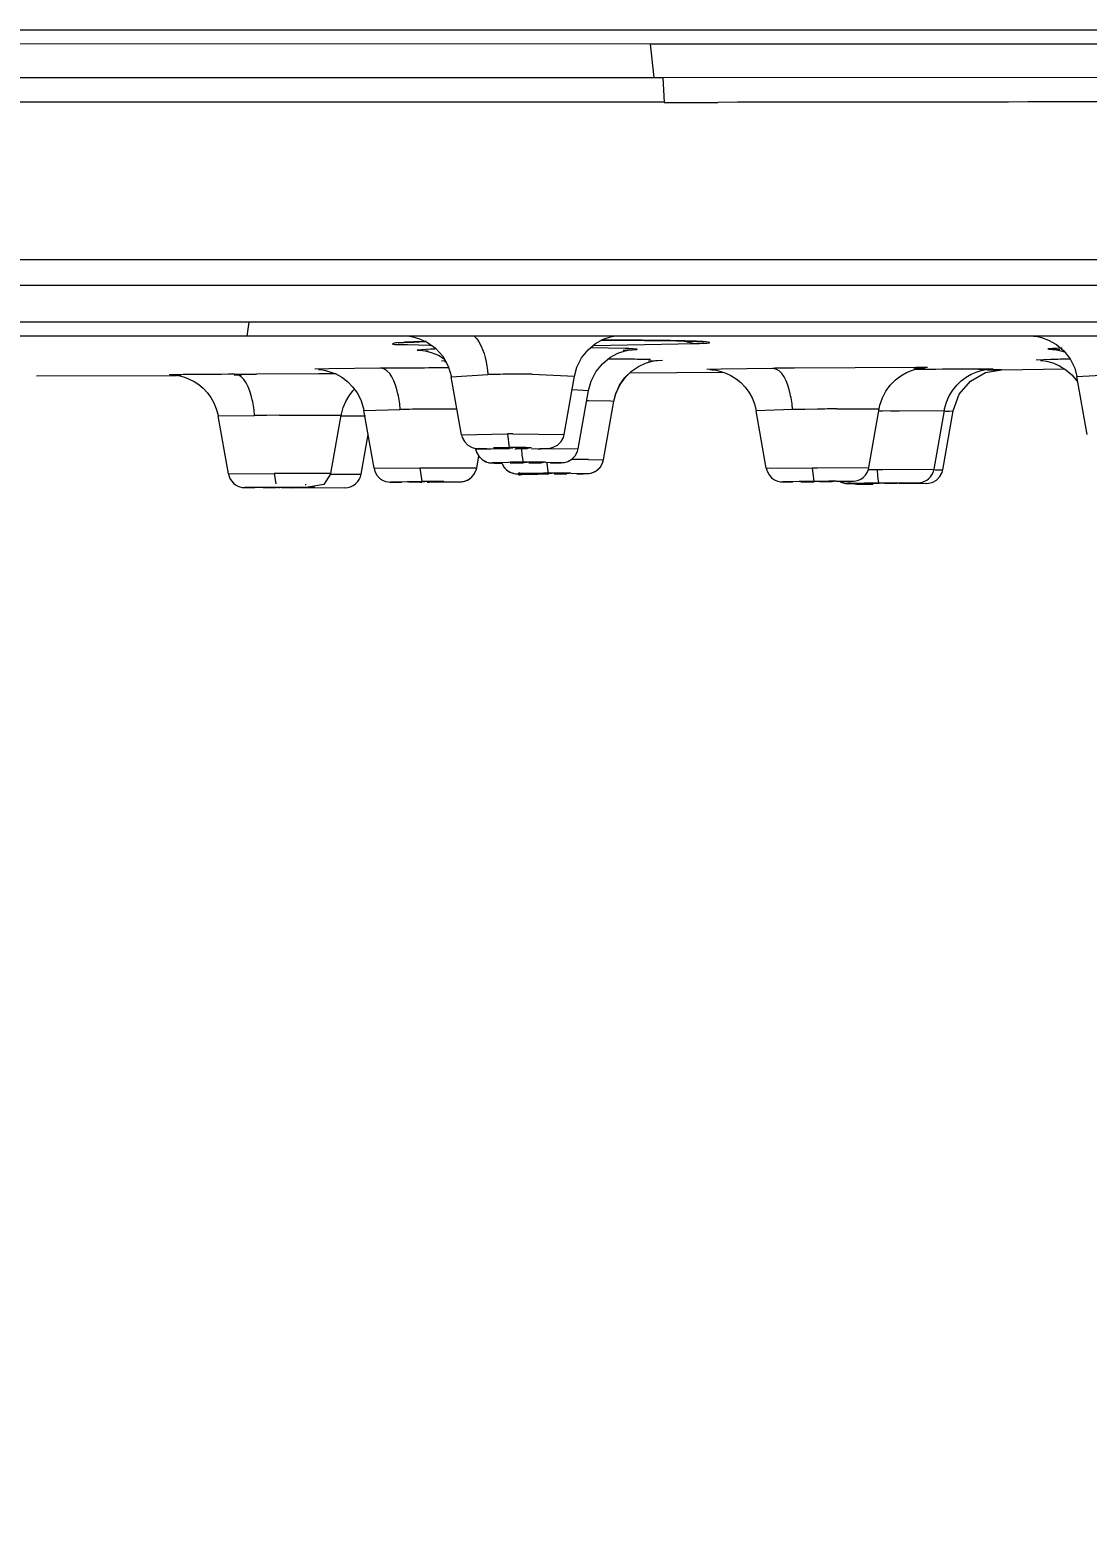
# Model space of a CAD drawing. Header units: millimetres. Extents: x 6110 to 6704, y -2661 to -1821.
# Drawn here: x 6496.21 to 6504.16, y -2102.01 to -2090.76 of the extents above; entities that cross this region are included whole.
import ezdxf

# ---------------------------------------------------------------- set-up
doc = ezdxf.new("R2010")
doc.units = ezdxf.units.MM
doc.header["$LTSCALE"] = 0.1
doc.layers.get('0').update_dxf_attribs({"lineweight": 15})
doc.layers.add('DIM', color=3, linetype='Continuous', lineweight=9)
doc.styles.get("Standard").update_dxf_attribs({"font": 'arial.ttf'})
doc.dimstyles.new('ISO-25', dxfattribs={"dimtxt": 2.5, "dimasz": 2.5, "dimexe": 1.25, "dimexo": 0.625, "dimtad": 1, "dimlfac": 5, "dimtxsty": 'Standard', "dimcen": 2.5, "dimadec": 0, "dimazin": 0, "dimtfac": 1, "dimtmove": 0, "dimatfit": 3, "dimfxl": 0, "dimarcsym": 0})

# ---------------------------------------------------------------- blocks, each defined once
blk = doc.blocks.new('*D69')
at = {"layer": 'Defpoints', "color": 0}
for p in [(6470.391, -2092.49), (6519.738, -2092.49), (6519.738, -2112.348)]:
    blk.add_point(p, dxfattribs=at)
at = {"layer": 'DIM', "color": 0, "lineweight": -2}
for p, q in [((6470.391, -2093.115), (6470.391, -2113.598)), ((6519.738, -2093.115), (6519.738, -2113.598)), ((6474.391, -2112.348), (6515.738, -2112.348))]:
    blk.add_line(p, q, dxfattribs=at)
at = {"layer": 'DIM', "color": 0}
for points in [[(6474.391, -2111.681), (6474.391, -2113.015), (6470.391, -2112.348)], [(6515.738, -2111.681), (6515.738, -2113.015), (6519.738, -2112.348)]]:
    blk.add_solid(points, dxfattribs=at)
at = {"layer": 'DIM', "color": 0, "insert": (6495.064, -2109.681), "char_height": 4, "attachment_point": 5}
blk.add_mtext('197', dxfattribs=at)

msp = doc.modelspace()

# ---------------------------------------------------------------- linework, layer by layer
at = {"color": 7, "linetype": 'Continuous'}
for p, q in [((6470.9226, -2090.7637), (6519.2063, -2090.7637)), ((6500.8774, -2090.87), (6495.0644, -2090.8692)), ((6500.9044, -2091.1209), (6500.8774, -2090.87)), ((6518.6854, -2090.8704), (6500.8774, -2090.87)), ((6495.0644, -2091.1215), (6500.9044, -2091.1209)), ((6500.9044, -2091.1209), (6500.9693, -2091.1208)), ((6500.9693, -2091.1208), (6518.8874, -2091.1156)), ((6500.9693, -2091.1208), (6500.9789, -2091.3093)), ((6500.9788, -2091.3079), (6495.0643, -2091.3072)), ((6500.9789, -2091.3093), (6501.2094, -2091.3088)), ((6501.2094, -2091.3088), (6501.3849, -2091.3084)), ((6496.0224, -2092.4897), (6498.8367, -2092.4895)), ((6498.8367, -2092.4895), (6498.8789, -2092.4895)), ((6498.8789, -2092.4895), (6499.0663, -2092.4895)), ((6499.0663, -2092.4895), (6499.1661, -2092.4895)), ((6499.1661, -2092.4895), (6499.2017, -2092.4895)), ((6499.2017, -2092.4895), (6499.3422, -2092.4895)), ((6499.3422, -2092.4895), (6500.6071, -2092.4895)), ((6500.6071, -2092.4895), (6500.7319, -2092.4895)), ((6500.7319, -2092.4895), (6500.8006, -2092.4895)), ((6500.8006, -2092.4895), (6500.9369, -2092.4896)), ((6500.9369, -2092.4896), (6501.4233, -2092.4896)), ((6501.4233, -2092.4896), (6501.6238, -2092.4896)), ((6501.6238, -2092.4896), (6503.588, -2092.4895)), ((6503.588, -2092.4895), (6503.7906, -2092.4894)), ((6503.7906, -2092.4894), (6503.8218, -2092.4894)), ((6503.8218, -2092.4894), (6503.9257, -2092.4894)), ((6503.9257, -2092.4894), (6505.3131, -2092.4891)), ((6512.7674, -2092.6863), (6495.0646, -2092.6865)), ((6495.0645, -2092.9601), (6497.8581, -2092.9599)), ((6497.8432, -2093.0663), (6497.8581, -2092.9607)), ((6497.8582, -2092.9599), (6512.6315, -2092.9599)), ((6519.207, -2093.0663), (6470.9223, -2093.0663)), ((6499.0705, -2093.0685), (6499.034, -2093.0663)), ((6499.0181, -2093.1134), (6498.9701, -2093.1163)), ((6499.0529, -2093.1121), (6499.0424, -2093.1123)), ((6499.0467, -2093.1124), (6499.053, -2093.1121)), ((6499.0483, -2093.1305), (6499.2143, -2093.1345)), ((6499.0529, -2093.1121), (6499.0946, -2093.1105)), ((6499.0946, -2093.1105), (6499.1865, -2093.1078)), ((6499.2226, -2093.1644), (6499.123, -2093.1731)), ((6499.123, -2093.1731), (6499.2052, -2093.1769)), ((6499.2143, -2093.1345), (6499.2263, -2093.1347)), ((6500.6879, -2093.1592), (6500.43, -2093.1555)), ((6500.4508, -2093.1367), (6501.2139, -2093.1224)), ((6500.5034, -2093.0961), (6500.6783, -2093.0968)), ((6500.6783, -2093.0968), (6500.833, -2093.0981)), ((6500.8133, -2093.0978), (6500.7707, -2093.0974)), ((6500.833, -2093.0981), (6500.9656, -2093.0996)), ((6500.9656, -2093.0996), (6501.0749, -2093.1015)), ((6501.1178, -2093.1009), (6501.2139, -2093.1224)), ((6498.4583, -2093.3125), (6498.3518, -2093.3156)), ((6498.8439, -2093.3081), (6498.4583, -2093.3125)), ((6499.3447, -2093.3053), (6499.2762, -2093.3055)), ((6499.3282, -2093.2522), (6499.3053, -2093.2545)), ((6499.3617, -2093.3052), (6499.3447, -2093.3053)), ((6500.861, -2093.2511), (6500.9673, -2093.2466)), ((6501.4078, -2093.3139), (6501.301, -2093.3167)), ((6501.7937, -2093.3087), (6501.4078, -2093.3139)), ((6502.8729, -2093.3013), (6501.9602, -2093.307)), ((6502.8554, -2093.3056), (6502.9429, -2093.3036)), ((6502.9429, -2093.3168), (6502.8664, -2093.3175)), ((6502.9617, -2093.303), (6502.8729, -2093.3013)), ((6502.9763, -2093.3165), (6502.9429, -2093.3168)), ((6503.3453, -2093.3159), (6503.4373, -2093.3143)), ((6503.4556, -2093.3135), (6503.3629, -2093.3136)), ((6503.5184, -2093.3185), (6503.398, -2093.3197)), ((6503.411, -2093.3196), (6503.5184, -2093.3185)), ((6503.5181, -2093.3185), (6503.9909, -2093.3124)), ((6503.8853, -2093.2422), (6503.7782, -2093.2465)), ((6496.2598, -2093.3641), (6497.3126, -2093.3616)), ((6497.3624, -2093.3557), (6497.2567, -2093.3564)), ((6497.2665, -2093.3574), (6497.3459, -2093.3578)), ((6497.746, -2093.3573), (6497.7996, -2093.3571)), ((6497.7477, -2093.3534), (6497.9137, -2093.3526)), ((6498.3825, -2093.3509), (6497.914, -2093.3526)), ((6498.4402, -2093.3507), (6498.3825, -2093.3509)), ((6498.514, -2093.3505), (6498.4402, -2093.3507)), ((6499.379, -2093.3717), (6499.6533, -2093.3555)), ((6499.4559, -2093.8077), (6499.379, -2093.3717)), ((6499.9867, -2093.3535), (6500.3052, -2093.368)), ((6500.2279, -2093.8063), (6500.3052, -2093.368)), ((6500.7205, -2093.343), (6501.425, -2093.338)), ((6503.1992, -2093.5038), (6503.2833, -2093.4047)), ((6504.0847, -2093.3709), (6504.3592, -2093.3547)), ((6504.1613, -2093.8053), (6504.0847, -2093.3709)), ((6504.0859, -2093.4044), (6504.0926, -2093.4155)), ((6500.2914, -2093.4672), (6500.4111, -2093.4751)), ((6500.3337, -2093.914), (6500.4111, -2093.4751)), ((6503.1533, -2093.629), (6503.1992, -2093.5038)), ((6498.721, -2093.6256), (6498.9954, -2093.618)), ((6498.7977, -2094.0604), (6498.721, -2093.6256)), ((6500.3991, -2093.5502), (6500.4117, -2093.5503)), ((6500.4117, -2093.5503), (6500.5792, -2093.5537)), ((6500.5243, -2093.9959), (6500.6018, -2093.5564)), ((6500.5792, -2093.5537), (6500.6018, -2093.5564)), ((6501.9462, -2093.6186), (6501.6717, -2093.6269)), ((6501.7479, -2094.0592), (6501.6717, -2093.6269)), ((6502.1336, -2093.6153), (6502.0388, -2093.6169)), ((6502.2783, -2093.6132), (6502.598, -2093.6125)), ((6502.52, -2094.0545), (6502.598, -2093.6125)), ((6502.6237, -2093.6296), (6502.5948, -2093.6302)), ((6502.6845, -2093.6286), (6502.6237, -2093.6296)), ((6502.6845, -2093.6286), (6502.7501, -2093.6275)), ((6502.7501, -2093.6275), (6503.0882, -2093.6243)), ((6503.0102, -2094.0664), (6503.0882, -2093.6243)), ((6503.0759, -2094.0712), (6503.1539, -2093.6291)), ((6503.0934, -2093.6301), (6503.1239, -2093.6296)), ((6503.1239, -2093.6296), (6503.1539, -2093.6291)), ((6497.625, -2093.6668), (6497.8992, -2093.6633)), ((6497.7018, -2094.102), (6497.625, -2093.6668)), ((6497.9917, -2093.6625), (6497.8992, -2093.6633)), ((6498.0876, -2093.6617), (6497.9918, -2093.6624)), ((6498.0876, -2093.6618), (6498.2322, -2093.661)), ((6498.2322, -2093.661), (6498.5513, -2093.6609)), ((6498.4739, -2094.0999), (6498.5513, -2093.6609)), ((6498.5531, -2093.6661), (6498.6632, -2093.6653)), ((6498.6632, -2093.6653), (6498.7328, -2093.6647)), ((6498.7006, -2094.1037), (6498.753, -2093.8068)), ((6499.456, -2093.8077), (6499.8008, -2093.8018)), ((6499.8418, -2093.8017), (6499.8008, -2093.8018)), ((6499.8008, -2093.8018), (6499.8142, -2093.9051)), ((6499.8418, -2093.8017), (6500.2279, -2093.8063)), ((6499.5618, -2093.916), (6499.6175, -2093.9137)), ((6499.5698, -2094.0578), (6499.5853, -2093.9699)), ((6499.7127, -2093.9151), (6499.5799, -2093.9115)), ((6499.6486, -2093.9144), (6499.6773, -2093.9148)), ((6499.7168, -2093.9106), (6499.8048, -2093.9124)), ((6499.828, -2093.9078), (6499.7313, -2093.9094)), ((6499.7313, -2093.9094), (6499.7459, -2093.9101)), ((6499.8697, -2093.9049), (6499.8142, -2093.905)), ((6499.8418, -2093.9078), (6499.828, -2093.9078)), ((6499.9668, -2093.9099), (6499.8795, -2093.9081)), ((6499.9065, -2093.911), (6499.9092, -2093.9625)), ((6499.9092, -2093.9625), (6499.9201, -2094.0143)), ((6499.9139, -2093.9122), (6499.9522, -2093.9111)), ((6499.9522, -2093.9111), (6499.9376, -2093.9104)), ((6499.9814, -2093.9143), (6500.1052, -2093.9095)), ((6500.0293, -2093.9134), (6500.056, -2093.9128)), ((6500.1004, -2093.9108), (6500.3337, -2093.914)), ((6500.4112, -2093.9941), (6500.5243, -2093.9959)), ((6497.7019, -2094.102), (6498.0468, -2094.1004)), ((6498.0876, -2094.1003), (6498.0468, -2094.1004)), ((6498.0468, -2094.1004), (6498.058, -2094.1765)), ((6498.3568, -2094.1001), (6498.0876, -2094.1003)), ((6498.4717, -2094.0999), (6498.3568, -2094.1001)), ((6498.4733, -2094.0998), (6498.4194, -2094.1831)), ((6498.4739, -2094.0999), (6498.4717, -2094.0999)), ((6498.4739, -2094.1043), (6498.7006, -2094.1037)), ((6498.7978, -2094.0604), (6499.1426, -2094.0573)), ((6498.7978, -2094.0604), (6498.8046, -2094.0843)), ((6499.1426, -2094.0573), (6499.1835, -2094.0571)), ((6499.1426, -2094.0573), (6499.1562, -2094.1606)), ((6499.1835, -2094.0571), (6499.5697, -2094.0578)), ((6499.8096, -2094.0153), (6499.6853, -2094.0192)), ((6499.8225, -2094.0188), (6499.9107, -2094.02)), ((6499.9337, -2094.0164), (6499.8371, -2094.0178)), ((6499.8371, -2094.0178), (6499.8517, -2094.0183)), ((6499.8435, -2094.0978), (6499.8622, -2094.1014)), ((6499.9756, -2094.014), (6499.9201, -2094.0142)), ((6499.9475, -2094.0163), (6499.9337, -2094.0164)), ((6499.9543, -2094.1037), (6500.0293, -2094.1039)), ((6500.0725, -2094.0178), (6499.985, -2094.0165)), ((6500.013, -2094.1012), (6500.0261, -2094.1018)), ((6500.0197, -2094.0197), (6500.058, -2094.0188)), ((6500.0261, -2094.1018), (6500.0755, -2094.1021)), ((6500.1241, -2094.0992), (6500.0276, -2094.1004)), ((6500.0276, -2094.1004), (6500.0422, -2094.1008)), ((6500.058, -2094.0188), (6500.0434, -2094.0183)), ((6500.1107, -2094.0976), (6500.072, -2094.0979)), ((6500.0871, -2094.0142), (6500.2111, -2094.0172)), ((6500.0981, -2094.0223), (6500.1046, -2094.0836)), ((6500.1046, -2094.0836), (6500.1107, -2094.0977)), ((6500.1662, -2094.0974), (6500.1107, -2094.0976)), ((6500.124, -2094.0207), (6500.1509, -2094.0201)), ((6500.138, -2094.0991), (6500.1241, -2094.0992)), ((6500.263, -2094.0999), (6500.176, -2094.0992)), ((6500.2103, -2094.1014), (6500.2485, -2094.1006)), ((6500.2485, -2094.1006), (6500.2339, -2094.1003)), ((6500.2778, -2094.0972), (6500.4019, -2094.0991)), ((6501.748, -2094.0591), (6502.0925, -2094.0557)), ((6501.748, -2094.0591), (6501.7545, -2094.0823)), ((6501.7545, -2094.0823), (6501.7692, -2094.1098)), ((6502.0925, -2094.0557), (6502.1336, -2094.0554)), ((6502.0925, -2094.0557), (6502.1066, -2094.159)), ((6502.1336, -2094.0554), (6502.52, -2094.0545)), ((6502.5184, -2094.0689), (6502.5826, -2094.0685)), ((6502.5826, -2094.0685), (6502.5963, -2094.0684)), ((6502.5826, -2094.0685), (6502.5855, -2094.1204)), ((6502.5963, -2094.0684), (6502.61, -2094.0683)), ((6502.61, -2094.0683), (6502.6237, -2094.0682)), ((6502.6237, -2094.0682), (6503.0102, -2094.0663)), ((6503.0149, -2094.0717), (6503.0462, -2094.0714)), ((6503.0462, -2094.0714), (6503.0758, -2094.0712)), ((6503.0705, -2094.0915), (6503.0758, -2094.0712)), ((6497.9497, -2094.2042), (6497.8254, -2094.2052)), ((6497.8431, -2094.2055), (6497.9, -2094.2055)), ((6498.0603, -2094.2037), (6497.9497, -2094.2042)), ((6497.9626, -2094.2047), (6498.0509, -2094.2046)), ((6498.074, -2094.204), (6497.9772, -2094.2045)), ((6497.9772, -2094.2045), (6497.9918, -2094.2045)), ((6498.0509, -2094.2046), (6498.0622, -2094.2046)), ((6498.1157, -2094.2034), (6498.0603, -2094.2037)), ((6498.074, -2094.204), (6498.0876, -2094.2039)), ((6498.1013, -2094.2045), (6498.1597, -2094.2042)), ((6498.1253, -2094.2038), (6498.113, -2094.2039)), ((6498.2272, -2094.2031), (6498.1157, -2094.2034)), ((6498.2126, -2094.2037), (6498.1253, -2094.2038)), ((6498.1597, -2094.2042), (6498.198, -2094.2039)), ((6498.2639, -2094.2041), (6498.1629, -2094.2044)), ((6498.578, -2094.207), (6498.1765, -2094.2087)), ((6498.198, -2094.2039), (6498.1834, -2094.2039)), ((6498.2272, -2094.2031), (6498.3512, -2094.2032)), ((6498.4194, -2094.1831), (6498.2869, -2094.2039)), ((6499.0457, -2094.1614), (6498.9214, -2094.1637)), ((6499.0585, -2094.163), (6499.147, -2094.1633)), ((6499.1697, -2094.1615), (6499.0731, -2094.1625)), ((6499.0731, -2094.1625), (6499.0877, -2094.1627)), ((6499.147, -2094.1633), (6499.1581, -2094.1632)), ((6499.2116, -2094.1603), (6499.1562, -2094.1605)), ((6499.1835, -2094.1614), (6499.1697, -2094.1615)), ((6499.2214, -2094.1614), (6499.2089, -2094.1616)), ((6499.3085, -2094.1618), (6499.2214, -2094.1614)), ((6499.2557, -2094.1628), (6499.294, -2094.1623)), ((6499.2657, -2094.1639), (6499.3757, -2094.1628)), ((6499.294, -2094.1623), (6499.2794, -2094.1621)), ((6499.3232, -2094.16), (6499.4473, -2094.1611)), ((6499.3757, -2094.1628), (6499.4122, -2094.1623)), ((6499.4047, -2094.1624), (6499.4314, -2094.1619)), ((6499.4258, -2094.162), (6499.4407, -2094.1616)), ((6501.9961, -2094.1601), (6501.8721, -2094.1624)), ((6501.9032, -2094.1628), (6501.9482, -2094.1628)), ((6502.0086, -2094.1612), (6502.0975, -2094.161)), ((6502.1193, -2094.1596), (6502.023, -2094.1608)), ((6502.023, -2094.1608), (6502.0376, -2094.1608)), ((6502.0975, -2094.161), (6502.1082, -2094.1608)), ((6502.162, -2094.1584), (6502.1066, -2094.1589)), ((6502.1336, -2094.1594), (6502.1193, -2094.1596)), ((6502.172, -2094.1592), (6502.1589, -2094.1594)), ((6502.2585, -2094.159), (6502.172, -2094.1592)), ((6502.206, -2094.1601), (6502.2441, -2094.1595)), ((6502.2441, -2094.1595), (6502.2295, -2094.1594)), ((6502.2737, -2094.1577), (6502.398, -2094.1578)), ((6502.3127, -2094.1596), (6502.3651, -2094.1588)), ((6502.3555, -2094.1746), (6502.4225, -2094.1746)), ((6502.4864, -2094.1729), (6502.3625, -2094.1747)), ((6502.3651, -2094.1588), (6502.3866, -2094.1583)), ((6502.3863, -2094.1729), (6502.4281, -2094.1798)), ((6502.4225, -2094.1746), (6502.4353, -2094.1746)), ((6502.4282, -2094.1797), (6502.5521, -2094.1785)), ((6502.5969, -2094.1717), (6502.4864, -2094.1729)), ((6502.4987, -2094.1734), (6502.5878, -2094.1728)), ((6502.6093, -2094.172), (6502.5132, -2094.1731)), ((6502.5132, -2094.1731), (6502.5278, -2094.1731)), ((6502.5855, -2094.1204), (6502.5906, -2094.158)), ((6502.5878, -2094.1728), (6502.5983, -2094.1727)), ((6502.5906, -2094.158), (6502.5969, -2094.1718)), ((6502.6523, -2094.1712), (6502.5969, -2094.1717)), ((6502.6237, -2094.1719), (6502.6093, -2094.172)), ((6502.6381, -2094.1724), (6502.6962, -2094.1718)), ((6502.6622, -2094.1715), (6502.6491, -2094.1717)), ((6502.7639, -2094.1702), (6502.6523, -2094.1712)), ((6502.7487, -2094.171), (6502.6622, -2094.1715)), ((6502.6962, -2094.1718), (6502.7343, -2094.1713)), ((6502.7343, -2094.1713), (6502.7197, -2094.1713)), ((6502.7331, -2094.1718), (6502.8471, -2094.1704)), ((6502.9539, -2094.1745), (6502.7488, -2094.1765)), ((6502.7639, -2094.1702), (6502.8883, -2094.1696)), ((6502.8471, -2094.1704), (6502.8792, -2094.1699)), ((6502.8792, -2094.1699), (6502.8876, -2094.1697))]:
    msp.add_line(p, q, dxfattribs=at)
for points in [[(6499.0634, -2093.0673), (6499.065, -2093.0675), (6499.0888, -2093.0714), (6499.1389, -2093.0855), (6499.1997, -2093.114), (6499.26, -2093.1578), (6499.3141, -2093.2177), (6499.3556, -2093.2915), (6499.3793, -2093.3716)], [(6500.3046, -2093.368), (6500.323, -2093.3009), (6500.359, -2093.2292), (6500.4076, -2093.1688), (6500.464, -2093.1222), (6500.5222, -2093.0901), (6500.5755, -2093.0714), (6500.6002, -2093.0663)], [(6503.7676, -2093.0663), (6503.7775, -2093.0675), (6503.8174, -2093.076), (6503.8721, -2093.0959), (6503.9305, -2093.1292), (6503.9861, -2093.1766), (6504.0332, -2093.2368), (6504.0679, -2093.3074), (6504.085, -2093.3708)], [(6498.9834, -2093.1158), (6498.9795, -2093.1164), (6498.9829, -2093.1161), (6498.9965, -2093.115), (6499.0182, -2093.1138), (6499.0467, -2093.1124)], [(6499.1614, -2093.1749), (6499.162, -2093.175), (6499.183, -2093.1778), (6499.2283, -2093.1887)], [(6499.2283, -2093.1887), (6499.283, -2093.2107), (6499.3243, -2093.2359)], [(6500.4106, -2093.475), (6500.4298, -2093.4055), (6500.4663, -2093.3342), (6500.5151, -2093.2743), (6500.5718, -2093.2279), (6500.6313, -2093.1956), (6500.6871, -2093.1767), (6500.7229, -2093.1697), (6500.7312, -2093.1687)], [(6501.0749, -2093.1015), (6501.1611, -2093.1035), (6501.1958, -2093.1045), (6501.2247, -2093.1055), (6501.2479, -2093.1066), (6501.2649, -2093.1075), (6501.2751, -2093.1082), (6501.2762, -2093.1083)], [(6503.9107, -2093.1661), (6503.9082, -2093.1659), (6503.9191, -2093.167), (6503.9546, -2093.1733), (6503.9925, -2093.1848)], [(6498.3796, -2093.3174), (6498.3792, -2093.3174), (6498.3908, -2093.3183), (6498.4231, -2093.323), (6498.4652, -2093.3336), (6498.5095, -2093.3507), (6498.5542, -2093.3752), (6498.5973, -2093.4072), (6498.6368, -2093.447), (6498.6707, -2093.4932), (6498.6976, -2093.5451), (6498.7164, -2093.6019), (6498.7214, -2093.6256)], [(6500.7333, -2093.3304), (6500.7862, -2093.2944), (6500.8406, -2093.2692), (6500.8901, -2093.2548), (6500.9213, -2093.2495), (6500.9293, -2093.2487)], [(6501.3255, -2093.3178), (6501.3229, -2093.3178), (6501.3252, -2093.3179), (6501.3411, -2093.3191), (6501.3715, -2093.3234), (6501.4068, -2093.3317), (6501.4441, -2093.3447), (6501.4824, -2093.3629), (6501.5204, -2093.3866), (6501.5565, -2093.4158), (6501.5892, -2093.4501), (6501.6177, -2093.4885), (6501.6413, -2093.5306), (6501.6594, -2093.5761), (6501.6721, -2093.6269)], [(6502.5974, -2093.6124), (6502.603, -2093.5862), (6502.6219, -2093.53), (6502.6483, -2093.4793), (6502.6811, -2093.4344), (6502.7189, -2093.3958), (6502.7603, -2093.3643), (6502.8037, -2093.3397), (6502.8476, -2093.3218), (6502.8884, -2093.3107), (6502.9215, -2093.3052), (6502.9383, -2093.3037), (6502.9408, -2093.3035)], [(6503.0876, -2093.6242), (6503.0897, -2093.6134), (6503.1039, -2093.5626), (6503.1242, -2093.5158), (6503.1501, -2093.4733), (6503.1806, -2093.4353), (6503.2147, -2093.4024), (6503.2512, -2093.3752), (6503.289, -2093.3534), (6503.3271, -2093.3368), (6503.3644, -2093.3252), (6503.3995, -2093.3181), (6503.4257, -2093.315), (6503.4368, -2093.3143), (6503.4388, -2093.3142)], [(6503.2833, -2093.4047), (6503.3965, -2093.3403), (6503.5182, -2093.3185)], [(6503.8096, -2093.2486), (6503.8098, -2093.2487), (6503.8222, -2093.2497), (6503.8559, -2093.2548), (6503.9034, -2093.2678)], [(6503.9034, -2093.2678), (6503.9527, -2093.2889), (6504.0011, -2093.3187), (6504.0463, -2093.3574), (6504.0859, -2093.4044)], [(6497.2715, -2093.3574), (6497.2693, -2093.3574), (6497.2699, -2093.3574), (6497.2796, -2093.3579), (6497.3053, -2093.3603), (6497.3379, -2093.3661), (6497.3725, -2093.3755), (6497.4082, -2093.3893), (6497.4438, -2093.4074), (6497.4786, -2093.4302), (6497.5117, -2093.4577), (6497.5424, -2093.49), (6497.5698, -2093.5266), (6497.5929, -2093.5672), (6497.6113, -2093.6118), (6497.6242, -2093.6602), (6497.6254, -2093.6667)], [(6500.6013, -2093.5563), (6500.6152, -2093.5014), (6500.6449, -2093.4351), (6500.6851, -2093.3778), (6500.7333, -2093.3304)], [(6500.6015, -2093.5559), (6500.617, -2093.4968), (6500.6484, -2093.4295), (6500.6907, -2093.3716), (6500.7212, -2093.343)], [(6498.5507, -2093.6608), (6498.5523, -2093.6525), (6498.5658, -2093.6027), (6498.5852, -2093.5567), (6498.61, -2093.5148), (6498.6392, -2093.4771), (6498.6506, -2093.4658)], [(6499.456, -2093.8077), (6499.4615, -2093.8285), (6499.478, -2093.8596), (6499.5044, -2093.8863), (6499.5362, -2093.9036), (6499.5617, -2093.9101), (6499.5757, -2093.9117), (6499.5884, -2093.9126), (6499.6041, -2093.9132), (6499.6241, -2093.9138), (6499.6486, -2093.9144)], [(6500.056, -2093.9128), (6500.0777, -2093.912), (6500.0948, -2093.9112), (6500.1082, -2093.9103), (6500.1221, -2093.9086), (6500.1463, -2093.9025), (6500.1777, -2093.8861), (6500.2048, -2093.8595), (6500.2219, -2093.8281), (6500.2279, -2093.8062)], [(6499.5618, -2093.9161), (6499.5682, -2093.9391), (6499.5853, -2093.9698), (6499.6108, -2093.995), (6499.6397, -2094.011), (6499.6644, -2094.0178), (6499.6785, -2094.0196), (6499.6887, -2094.0203), (6499.7004, -2094.0207), (6499.7153, -2094.0212), (6499.7338, -2094.0216), (6499.7559, -2094.0219)], [(6499.5854, -2093.9695), (6499.5866, -2093.9716), (6499.6136, -2093.9971), (6499.6436, -2094.0124)], [(6500.1509, -2094.0201), (6500.1731, -2094.0196), (6500.191, -2094.019), (6500.2049, -2094.0184), (6500.216, -2094.0176), (6500.2296, -2094.016), (6500.2548, -2094.0092), (6500.2854, -2093.9924), (6500.3116, -2093.9658), (6500.3282, -2093.9346), (6500.3337, -2093.9139)], [(6497.7018, -2094.1019), (6497.7047, -2094.1145), (6497.7132, -2094.1364), (6497.7251, -2094.1554), (6497.7394, -2094.1714)], [(6498.8046, -2094.0844), (6498.8198, -2094.1122), (6498.8395, -2094.1336), (6498.8618, -2094.1488), (6498.885, -2094.1585), (6498.9051, -2094.1627), (6498.9166, -2094.1638), (6498.9236, -2094.164), (6498.9314, -2094.1642), (6498.9412, -2094.1644), (6498.9534, -2094.1645), (6499.0057, -2094.1647)], [(6499.4365, -2094.1618), (6499.4447, -2094.1615), (6499.4519, -2094.1611), (6499.4624, -2094.1602), (6499.4805, -2094.1565), (6499.5004, -2094.1489), (6499.5204, -2094.1371), (6499.5389, -2094.1205), (6499.5543, -2094.0996), (6499.5653, -2094.0754), (6499.5697, -2094.0578)], [(6499.4407, -2094.1616), (6499.448, -2094.1614), (6499.4557, -2094.1609), (6499.4715, -2094.1586), (6499.4927, -2094.1523), (6499.5141, -2094.1413), (6499.5345, -2094.125), (6499.5518, -2094.1036), (6499.5644, -2094.0779), (6499.5647, -2094.0767)], [(6499.7588, -2094.0219), (6499.7743, -2094.0505), (6499.7961, -2094.0736), (6499.8212, -2094.0896), (6499.8458, -2094.0984)], [(6499.7591, -2094.0219), (6499.7733, -2094.049), (6499.7944, -2094.0721), (6499.8189, -2094.0884), (6499.8435, -2094.0978)], [(6499.8622, -2094.1014), (6499.8721, -2094.1022), (6499.8799, -2094.1026), (6499.8893, -2094.1028), (6499.9014, -2094.1031), (6499.9164, -2094.1033), (6499.9543, -2094.1037)], [(6500.3238, -2094.1017), (6500.3502, -2094.1012), (6500.3713, -2094.1008), (6500.3875, -2094.1003), (6500.3997, -2094.0998), (6500.4107, -2094.099)], [(6500.4107, -2094.099), (6500.4288, -2094.0961), (6500.453, -2094.0879), (6500.4776, -2094.073), (6500.4999, -2094.0508), (6500.5167, -2094.0219), (6500.5243, -2093.9959)], [(6500.4121, -2094.0989), (6500.4305, -2094.0957), (6500.4553, -2094.0869), (6500.4797, -2094.0714), (6500.5013, -2094.049), (6500.5173, -2094.0203), (6500.5242, -2093.9959)], [(6501.7545, -2094.0823), (6501.7693, -2094.1099), (6501.7884, -2094.1312), (6501.8101, -2094.1465), (6501.8329, -2094.1565), (6501.854, -2094.1613), (6501.8659, -2094.1624), (6501.8716, -2094.1626), (6501.8771, -2094.1627), (6501.884, -2094.1628), (6501.9032, -2094.1628)], [(6502.3866, -2094.1583), (6502.394, -2094.1581), (6502.3999, -2094.1579), (6502.4071, -2094.1574), (6502.4222, -2094.1552), (6502.4406, -2094.1499), (6502.4594, -2094.141), (6502.4775, -2094.1283), (6502.4938, -2094.1118), (6502.507, -2094.0919), (6502.5164, -2094.0695), (6502.52, -2094.0545)], [(6502.8876, -2094.1697), (6502.891, -2094.1696), (6502.8967, -2094.1693), (6502.9093, -2094.1677), (6502.9239, -2094.1641), (6502.9396, -2094.1581), (6502.9551, -2094.1495), (6502.9695, -2094.1386), (6502.9826, -2094.1253), (6502.9939, -2094.1095), (6503.003, -2094.0914), (6503.0092, -2094.0711), (6503.0102, -2094.0663)], [(6502.954, -2094.1745), (6502.9947, -2094.1673), (6503.029, -2094.1486), (6503.0545, -2094.1221), (6503.0705, -2094.0915)], [(6497.7394, -2094.1714), (6497.7554, -2094.1841), (6497.7722, -2094.1936), (6497.7893, -2094.2001), (6497.8054, -2094.2037), (6497.8178, -2094.2051), (6497.8235, -2094.2053), (6497.827, -2094.2054), (6497.8312, -2094.2054), (6497.8431, -2094.2055)], [(6502.3028, -2094.1598), (6502.3103, -2094.1639), (6502.3275, -2094.1701)], [(6502.3275, -2094.1701), (6502.3436, -2094.1735), (6502.3555, -2094.1746)]]:
    msp.add_lwpolyline(points, dxfattribs=at)
for centre, radius, start, end in [((6505.7112, -4909.6835), 2818.3784, 89.8984883, 90.087951), ((6503.897, -2090.0903), 2.9792, 267.33707, 267.57896), ((6499.2091, -2097.0403), 3.9315, 92.43115, 92.78509), ((6499.2022, -2088.5984), 4.5347, 267.86676, 268.0543), ((6499.2881, -2098.9562), 5.8491, 92.17241, 92.32679), ((6499.4438, -2103.2676), 10.1632, 91.48198, 92.12811), ((6499.4609, -2100.7021), 7.5415, 91.53881, 91.81056), ((6500.3661, -2146.4162), 53.3203, 89.72393, 89.83758), ((6500.403, -2139.1781), 46.0821, 89.54286, 89.7264), ((6500.5639, -2121.5989), 28.5022, 89.07499, 89.49878), ((6500.7139, -2111.9139), 18.816, 88.92994, 89.05563), ((6500.8902, -2103.1458), 10.0461, 88.20953, 89.00108), ((6501.0482, -2097.9093), 4.8073, 87.90124, 88.14194), ((6501.1, -2096.5063), 3.4033, 87.49957, 87.90819), ((6504.1758, -2099.3876), 6.2343, 91.85306, 91.9937), ((6499.2477, -2140.5473), 47.241, 90.28836, 90.48976), ((6499.7505, -2211.1378), 117.8332, 90.230631, 90.359927), ((6499.3826, -2091.9847), 1.2732, 267.4998, 268.16671), ((6499.3917, -2094.445), 1.1945, 92.56815, 93.04375), ((6500.5119, -2130.1711), 36.9312, 89.68487, 89.92276), ((6500.6509, -2107.8472), 14.6069, 89.10877, 89.74842), ((6502.5555, -2160.9264), 67.622, 90.504746, 90.645486), ((6503.9013, -2191.3655), 98.0533, 90.314633, 90.540538), ((6504.3933, -2113.1644), 19.9286, 91.0404, 91.46065), ((6498.4885, -2250.9828), 157.6312, 90.269274, 90.409321), ((6499.8769, -2104.1697), 10.8166, 90.69249, 91.18445), ((6499.9013, -2106.0625), 12.7096, 90.26851, 90.69961), ((6499.8838, -2105.8306), 12.4776, 89.52748, 90.19292), ((6499.4018, -2120.6941), 27.0792, 90.66405, 90.86005), ((6499.4927, -2129.1814), 35.567, 90.49813, 90.652), ((6499.4288, -2123.8524), 30.2376, 90.19047, 90.46474), ((6499.4094, -2116.8298), 23.215, 89.96349, 90.20028), ((6502.6842, -2129.9992), 36.388, 91.01627, 91.1621), ((6502.7625, -2133.358), 39.7477, 90.69799, 90.9067), ((6499.8807, -2106.4605), 12.5556, 90.30377, 90.83632), ((6499.7668, -2091.2346), 2.6781, 270.81321, 271.06111), ((6499.8178, -2086.25), 7.6628, 270.28227, 270.71895), ((6499.9166, -2096.577), 2.6691, 90.79503, 91.06141), ((6499.8746, -2106.3162), 12.4114, 89.50774, 90.02271), ((6500.3043, -2121.0848), 27.0909, 89.77409, 90.03884), ((6498.5775, -2094.0822), 0.125, 270.2551, 350.08672), ((6500.0119, -2109.7305), 15.7165, 90.33478, 90.73772), ((6499.8665, -2090.6115), 3.4088, 270.74391, 270.93561), ((6500.0892, -2102.0141), 7.9159, 90.64436, 91.20897), ((6499.9063, -2084.2761), 9.7443, 270.32392, 270.66711), ((6500.0284, -2097.4153), 3.399, 90.73171, 90.93581), ((6500.0085, -2109.81), 15.7961, 89.71495, 90.11965), ((6500.2264, -2113.1173), 19.0199, 90.46507, 90.68122), ((6500.0543, -2090.1643), 3.9378, 270.30843, 270.68658), ((6500.046, -2089.4251), 4.6771, 270.67942, 270.81677), ((6500.0655, -2080.7475), 13.3546, 270.37114, 270.62137), ((6500.2297, -2098.7491), 4.6502, 90.66153, 90.81706), ((6500.2501, -2115.7674), 21.6702, 89.92689, 90.22195), ((6498.2473, -2091.0618), 3.1424, 270.3026, 270.72152), ((6499.3471, -2126.9436), 32.7836, 90.33354, 90.52675), ((6499.0809, -2073.8377), 20.3259, 270.32833, 270.49285), ((6499.3443, -2127.1246), 32.9646, 90.03657, 90.23055), ((6502.5371, -2139.791), 45.6341, 90.54049, 90.67924), ((6501.8828, -2065.9038), 28.2581, 270.53745, 270.6554), ((6502.5367, -2140.161), 46.004, 90.32756, 90.46661)]:
    msp.add_arc(centre, radius, start, end, dxfattribs=at)
for points, knots in [([(6499.5475, -2093.0641), (6499.5628, -2093.0762), (6499.6277, -2093.1614), (6499.6464, -2093.2705), (6499.6533, -2093.3555)], [0, 0, 0, 0, 0.1863738, 1, 1, 1, 1]), ([(6498.9701, -2093.1163), (6498.9592, -2093.1171), (6498.8965, -2093.1318), (6499.0016, -2093.1288), (6499.0335, -2093.13)], [0, 0, 0, 0, 0.2551681, 1, 1, 1, 1]), ([(6499.0507, -2093.112), (6499.0493, -2093.112), (6499.0465, -2093.1122), (6499.0437, -2093.1123), (6499.0424, -2093.1123)], [0, 0, 0, 0, 0.5044954, 1, 1, 1, 1]), ([(6499.1911, -2093.1075), (6499.1894, -2093.1075), (6499.186, -2093.1076), (6499.1826, -2093.1077), (6499.181, -2093.1078)], [0, 0, 0, 0, 0.5021574, 1, 1, 1, 1]), ([(6500.6708, -2093.1715), (6500.7065, -2093.1704), (6500.8434, -2093.1657), (6500.7179, -2093.16), (6500.6879, -2093.1592)], [0, 0, 0, 0, 0.5433416, 1, 1, 1, 1]), ([(6501.2139, -2093.1224), (6501.2499, -2093.1209), (6501.3818, -2093.1167), (6501.273, -2093.1073), (6501.2485, -2093.1062)], [0, 0, 0, 0, 0.595081, 1, 1, 1, 1]), ([(6503.9589, -2093.157), (6503.928, -2093.1581), (6503.8054, -2093.1634), (6503.9261, -2093.167), (6503.9561, -2093.1676)], [0, 0, 0, 0, 0.5080753, 1, 1, 1, 1]), ([(6498.9954, -2093.618), (6498.9922, -2093.5782), (6498.9772, -2093.4718), (6498.9217, -2093.3092), (6498.8439, -2093.3081)], [0, 0, 0, 0, 0.3390746, 1, 1, 1, 1]), ([(6501.9462, -2093.6186), (6501.943, -2093.5787), (6501.9277, -2093.4724), (6501.8716, -2093.3091), (6501.7937, -2093.3087)], [0, 0, 0, 0, 0.3394836, 1, 1, 1, 1]), ([(6503.4373, -2093.3143), (6503.4379, -2093.3143), (6503.439, -2093.3142), (6503.4402, -2093.3142), (6503.4408, -2093.3142)], [0, 0, 0, 0, 0.5159059, 1, 1, 1, 1]), ([(6497.8992, -2093.6633), (6497.8962, -2093.6234), (6497.8815, -2093.5171), (6497.8255, -2093.3537), (6497.7477, -2093.3534)], [0, 0, 0, 0, 0.3396712, 1, 1, 1, 1]), ([(6499.9222, -2094.0999), (6499.9085, -2094.1002), (6499.8776, -2094.0879), (6499.8851, -2094.116), (6499.9436, -2094.0919), (6499.9741, -2094.1037), (6499.9996, -2094.1038)], [0, 0, 0, 0, 0.2560608, 0.2638378, 0.5239884, 1, 1, 1, 1]), ([(6498.284, -2094.186), (6498.2841, -2094.1852), (6498.2844, -2094.1834), (6498.2846, -2094.1817), (6498.2848, -2094.1807)], [0, 0, 0, 0, 0.4691471, 1, 1, 1, 1])]:
    msp.add_open_spline(points, degree=3, knots=knots, dxfattribs=at)

# ---------------------------------------------------------------- dimensions: what is measured, and where the dimension line sits
at = {"layer": 'DIM'}
dim = msp.add_linear_dim(base=(6519.7376, -2112.3479), p1=(6470.3911, -2092.4905), p2=(6519.7376, -2092.4895), text='197', dimstyle='ISO-25', override={"dimtxt": 4, "dimasz": 4, "dimlfac": 4, "dimadec": 1, "dimfxl": 1.25}, dxfattribs=at)
dim.commit()
dim.dimension.update_dxf_attribs({"geometry": '*D69', "text_midpoint": (6495.0644, -2109.6806)})

doc.saveas('drawing.dxf')
